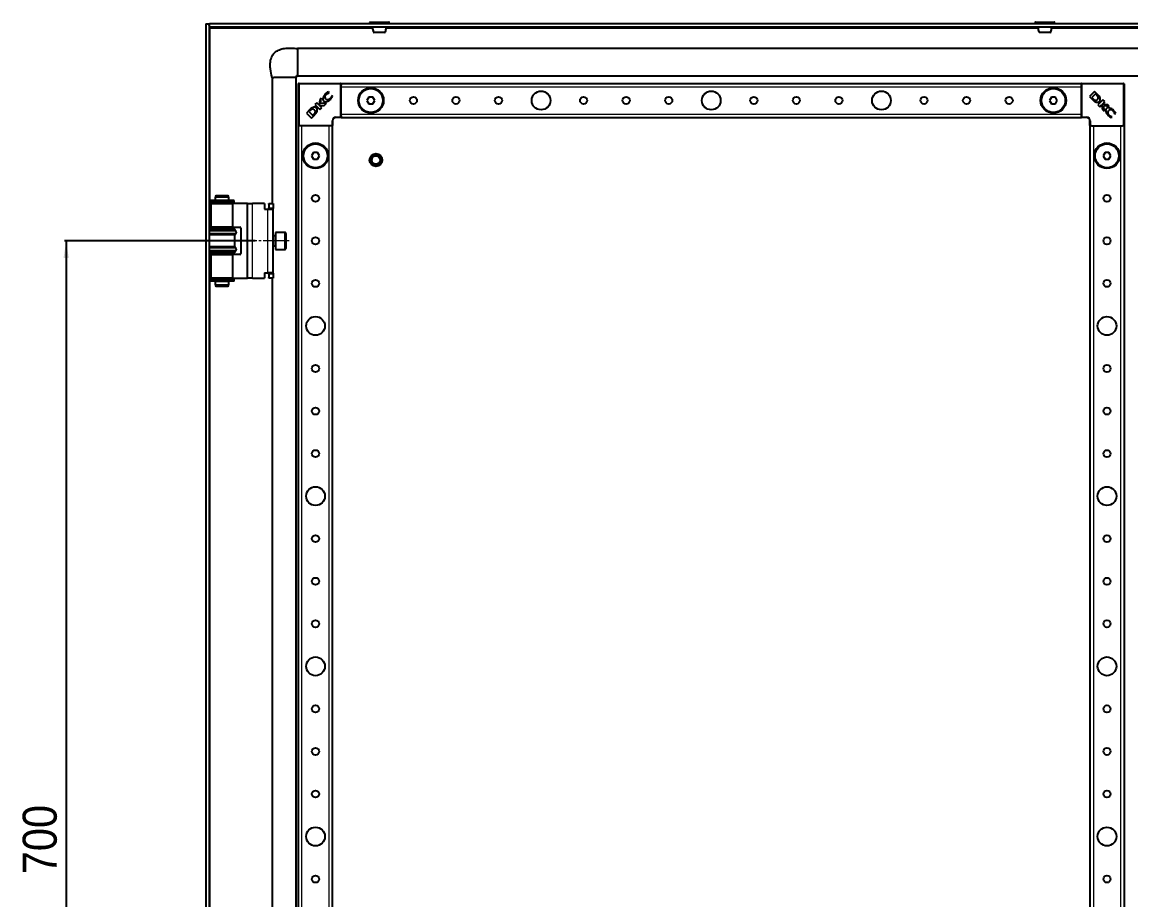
# Model space of a CAD drawing. Header units: millimetres. Extents: x -1161 to 1836, y -465 to 1013.
# Drawn here: x -1161 to -510, y 208 to 724 of the extents above; entities that cross this region are included whole.
import ezdxf

# ---------------------------------------------------------------- set-up
doc = ezdxf.new("R2010")
doc.units = ezdxf.units.MM
doc.linetypes.add('SLD-Осевая', pattern=[19.05, 15.24, -1.27, 1.27, -1.27])
doc.linetypes.add('SLD-Сплошная', pattern=[0])
doc.layers.add('FORMAT', color=7, linetype='SLD-Сплошная')
doc.styles.add('SLDTEXTSTYLE0', font='GOTHICI.TTF', dxfattribs={"width": 0.913})
doc.styles.add('SLDTEXTSTYLE1', font='GOTHIC.TTF', dxfattribs={"width": 0.913})
doc.dimstyles.new('SLDDIMSTYLE0', dxfattribs={"dimtxt": 20, "dimasz": 10, "dimexe": 0, "dimexo": 0.0625, "dimgap": 5, "dimtad": 2, "dimdec": 1, "dimrnd": 1e-09, "dimzin": 12, "dimdsep": 46, "dimtxsty": 'SLDTEXTSTYLE0', "dimsah": 1, "dimcen": 0.09, "dimadec": 0, "dimazin": 3, "dimtfac": 1, "dimtofl": 0, "dimtmove": 0, "dimatfit": 3, "dimfxl": 0, "dimfrac": 2, "dimtolj": 1, "dimtzin": 12, "dimarcsym": 0})

# ---------------------------------------------------------------- blocks, each defined once
blk = doc.blocks.new('_D_6')
at = {"layer": 'FORMAT'}
for p, q in [((-1024.56, 595.28), (-1136.6, 595.28)), ((-1135.6, 595.28), (-1135.6, -104.72)), ((-1024.56, -104.72), (-1136.6, -104.72))]:
    blk.add_line(p, q, dxfattribs=at)
for points in [[(-1135.6, 595.28), (-1137.14, 585.28), (-1134.06, 585.28)], [(-1135.6, -104.72), (-1134.06, -94.72), (-1137.14, -94.72)]]:
    blk.add_solid(points, dxfattribs=at)
at = {"layer": 'FORMAT', "insert": (-1161.15, 223.11), "char_height": 20, "attachment_point": 1, "rotation": 90, "style": 'SLDTEXTSTYLE1'}
blk.add_mtext('700', dxfattribs=at)

msp = doc.modelspace()

# ---------------------------------------------------------------- linework, layer by layer
at = {"color": 7, "linetype": 'SLD-Сплошная', "lineweight": 25}
for p, q in [((-957.35, 723.53), (-957.35, 722.78)), ((-957.1, 723.78), (-946.1, 723.78)), ((-945.85, 722.78), (-945.85, 723.53)), ((-566.35, 723.53), (-566.35, 722.78)), ((-566.1, 723.78), (-557.59, 723.78)), ((-557.59, 723.78), (-555.1, 723.78)), ((-554.85, 722.78), (-554.85, 723.53)), ((-1053.6, 722.78), (-1051.6, 722.78)), ((-1053.6, 722.78), (-1053.6, -232.22)), ((-1051.6, 722.78), (-1051.6, -232.22)), ((-1051.3, 720.78), (-1051.3, 722.78)), ((-460.9, 722.78), (-1051.3, 722.78)), ((-460.9, 720.78), (-1051.3, 720.78)), ((-1051, 720.18), (-1051.2, 720.78)), ((-999.6, 708.28), (-999.6, 692.6)), ((-466.6, 708.28), (-999.6, 708.28)), ((-1014.6, 691.28), (-1014.6, 617.28)), ((-1011.32, 691.28), (-1013.62, 691.28)), ((-1011.17, 691.28), (-1011.32, 691.28)), ((-1004.03, 691.28), (-1011.17, 691.28)), ((-1003.97, 691.28), (-1004.03, 691.28)), ((-1001.58, 691.28), (-1003.97, 691.28)), ((-1000.71, 691.28), (-1001.58, 691.28)), ((-1000.6, 691.28), (-1000.6, -200.72)), ((-999.6, 692.28), (-474.72, 692.28)), ((-999.1, 663.08), (-999.1, 687.48)), ((-998.8, 687.78), (-974.4, 687.78)), ((-974.1, 687.48), (-974.1, 687.78)), ((-974.1, 687.78), (-539.1, 687.78)), ((-974.1, 687.48), (-974.1, 686.83)), ((-974.1, 685.78), (-974.1, 686.83)), ((-974.1, 669.78), (-974.1, 685.78)), ((-539.1, 687.48), (-539.1, 687.78)), ((-539.1, 686.83), (-539.1, 687.48)), ((-539.1, 685.78), (-539.1, 686.83)), ((-539.1, 669.78), (-539.1, 685.78)), ((-538.8, 687.78), (-514.4, 687.78)), ((-514.1, 687.48), (-514.1, 663.08)), ((-986.52, 678.31), (-987.01, 675.04)), ((-985.73, 679.11), (-986.52, 678.31)), ((-986.2, 676.01), (-985.73, 679.11)), ((-981.16, 682.23), (-981.49, 682.92)), ((-981.3, 682.09), (-981.16, 682.23)), ((-979.35, 680.66), (-979.46, 680.55)), ((-979.1, 680.15), (-979.35, 680.66)), ((-957.75, 679.78), (-958.91, 677.78)), ((-958.91, 677.78), (-957.75, 675.78)), ((-955.44, 679.78), (-957.75, 679.78)), ((-954.29, 677.78), (-955.44, 679.78)), ((-955.44, 675.78), (-954.29, 677.78)), ((-556.75, 679.78), (-557.91, 677.78)), ((-557.91, 677.78), (-556.75, 675.78)), ((-554.44, 679.78), (-556.75, 679.78)), ((-553.29, 677.78), (-554.44, 679.78)), ((-554.44, 675.78), (-553.29, 677.78)), ((-531.49, 683.13), (-534.45, 680.17)), ((-534.45, 680.17), (-532.56, 678.28)), ((-530.79, 681.6), (-532.97, 679.42)), ((-532.97, 679.42), (-532.29, 678.77)), ((-532.56, 678.28), (-532.54, 678.26)), ((-529.5, 681.14), (-531.49, 683.13)), ((-530.05, 680.88), (-530.79, 681.6)), ((-526.49, 678.12), (-529.45, 675.17)), ((-525.44, 677.08), (-526.49, 678.12)), ((-992.46, 672.37), (-994.45, 670.38)), ((-992.21, 671.83), (-992.93, 671.08)), ((-992.93, 671.08), (-990.75, 668.9)), ((-988.4, 676.43), (-989.45, 675.38)), ((-989.45, 675.38), (-986.49, 672.43)), ((-987.01, 675.04), (-988.4, 676.43)), ((-986.67, 674.73), (-984.01, 674.9)), ((-985.43, 673.48), (-986.67, 674.73)), ((-986.49, 672.43), (-985.43, 673.48)), ((-982.73, 676.19), (-986.2, 676.01)), ((-984.01, 674.9), (-982.73, 676.19)), ((-957.75, 675.78), (-955.44, 675.78)), ((-556.75, 675.78), (-554.44, 675.78)), ((-529.45, 675.17), (-528.39, 674.11)), ((-528.39, 674.11), (-527.15, 675.35)), ((-527.15, 675.35), (-526.97, 672.69)), ((-526.97, 672.69), (-525.68, 671.4)), ((-526.83, 675.69), (-525.44, 677.08)), ((-523.56, 675.2), (-526.83, 675.69)), ((-525.86, 674.88), (-522.77, 674.4)), ((-525.68, 671.4), (-525.86, 674.88)), ((-522.77, 674.4), (-523.56, 675.2)), ((-994.45, 670.38), (-991.49, 667.42)), ((-991.49, 667.42), (-989.6, 669.31)), ((-990.75, 668.9), (-990.09, 669.58)), ((-989.6, 669.31), (-989.58, 669.33)), ((-979.1, 665.78), (-979.1, 663.08)), ((-974.4, 667.78), (-977.1, 667.78)), ((-974.1, 668.72), (-974.1, 669.78)), ((-974.1, 668.72), (-974.1, 668.08)), ((-974.1, 667.78), (-974.1, 668.08)), ((-974.1, 667.78), (-539.1, 667.78)), ((-539.1, 668.72), (-539.1, 669.78)), ((-539.1, 668.08), (-539.1, 668.72)), ((-539.1, 667.78), (-539.1, 668.08)), ((-536.1, 667.78), (-538.8, 667.78)), ((-534.1, 663.08), (-534.1, 665.78)), ((-521.72, 667.78), (-521.21, 668.02)), ((-521.21, 668.02), (-521.32, 668.13)), ((-519.78, 669.98), (-519.64, 669.84)), ((-519.64, 669.84), (-518.95, 670.17)), ((-999.1, -172.22), (-999.1, 662.78)), ((-998.8, 662.78), (-999.1, 662.78)), ((-998.15, 662.78), (-998.8, 662.78)), ((-997.1, 662.78), (-998.15, 662.78)), ((-981.1, 662.78), (-997.1, 662.78)), ((-980.04, 662.78), (-981.1, 662.78)), ((-979.4, 662.78), (-980.04, 662.78)), ((-979.1, 662.78), (-979.4, 662.78)), ((-979.1, -172.22), (-979.1, 662.78)), ((-534.1, 662.78), (-534.1, -172.22)), ((-534.1, 662.78), (-533.8, 662.78)), ((-533.15, 662.78), (-533.8, 662.78)), ((-533.15, 662.78), (-532.1, 662.78)), ((-532.1, 662.78), (-516.1, 662.78)), ((-516.1, 662.78), (-515.04, 662.78)), ((-514.4, 662.78), (-515.04, 662.78)), ((-514.4, 662.78), (-514.1, 662.78)), ((-514.1, 662.78), (-514.1, -172.22)), ((-990.25, 647.28), (-991.41, 645.28)), ((-991.41, 645.28), (-990.25, 643.28)), ((-987.94, 647.28), (-990.25, 647.28)), ((-986.79, 645.28), (-987.94, 647.28)), ((-987.94, 643.28), (-986.79, 645.28)), ((-525.25, 647.28), (-526.41, 645.28)), ((-526.41, 645.28), (-525.25, 643.28)), ((-522.94, 647.28), (-525.25, 647.28)), ((-521.79, 645.28), (-522.94, 647.28)), ((-522.94, 643.28), (-521.79, 645.28)), ((-990.25, 643.28), (-987.94, 643.28)), ((-525.25, 643.28), (-522.94, 643.28)), ((-1051.25, 618.98), (-1051.25, 618.08)), ((-1036.95, 618.98), (-1051.25, 618.98)), ((-1047.52, 622.03), (-1048.1, 621.03)), ((-1048.1, 621.03), (-1048.1, 619.03)), ((-1040.32, 621.03), (-1048.1, 621.03)), ((-1048.1, 619.03), (-1040.32, 619.03)), ((-1047.6, 619.03), (-1047.6, 618.98)), ((-1047.52, 622.03), (-1040.87, 622.03)), ((-1040.87, 622.03), (-1040.68, 622.03)), ((-1040.1, 621.03), (-1040.68, 622.03)), ((-1040.6, 618.98), (-1040.6, 619.03)), ((-1040.1, 621.03), (-1040.32, 621.03)), ((-1040.32, 619.03), (-1040.1, 619.03)), ((-1040.1, 619.03), (-1040.1, 621.03)), ((-1036.95, 618.08), (-1036.95, 618.98)), ((-1036.95, 618.08), (-1051.25, 618.08)), ((-1050.55, 617.28), (-1050.55, 603.28)), ((-1050.55, 617.28), (-1037.65, 617.28)), ((-1048.1, 618.03), (-1048.1, 617.28)), ((-1048.1, 618.03), (-1040.32, 618.03)), ((-1047.6, 618.08), (-1047.6, 618.03)), ((-1040.6, 618.03), (-1040.6, 618.08)), ((-1040.32, 618.03), (-1040.1, 618.03)), ((-1040.1, 617.28), (-1040.1, 618.03)), ((-1037.65, 603.28), (-1037.65, 617.28)), ((-1029.55, 617.28), (-1037.65, 617.28)), ((-1029.05, 617.28), (-1029.55, 617.28)), ((-1029.05, 573.28), (-1029.05, 617.28)), ((-1029.05, 617.28), (-1026.05, 617.28)), ((-1019.05, 617.28), (-1026.05, 617.28)), ((-1019.05, 617.28), (-1019.05, 613.98)), ((-1019.05, 613.98), (-1017.05, 613.98)), ((-1017.05, 613.98), (-1014.05, 613.98)), ((-1016.55, 617.28), (-1014.05, 617.28)), ((-1016.55, 616.78), (-1016.55, 617.28)), ((-1016.55, 616.78), (-1016.55, 614.78)), ((-1016.55, 614.28), (-1016.55, 614.78)), ((-1014.05, 614.28), (-1016.55, 614.28)), ((-1016.55, 614.28), (-1016.55, 613.98)), ((-1014.05, 617.28), (-1014.05, 616.78)), ((-1014.05, 616.78), (-1014.05, 614.78)), ((-1014.05, 614.78), (-1014.05, 614.28)), ((-1014.05, 613.98), (-1014.05, 614.28)), ((-1014.05, 576.58), (-1014.05, 613.98)), ((-1051.6, 602.28), (-1036.6, 602.28)), ((-1036.6, 601.68), (-1051.6, 601.68)), ((-1037.65, 603.28), (-1050.55, 603.28)), ((-1048.1, 603.28), (-1048.1, 602.28)), ((-1040.1, 602.28), (-1040.1, 603.28)), ((-1037.65, 603.28), (-1033.55, 603.28)), ((-1036.6, 601.68), (-1036.6, 602.28)), ((-1035.9, 600.99), (-1036.6, 601.68)), ((-1036.6, 598.87), (-1035.9, 599.56)), ((-1033.05, 602.78), (-1033.05, 587.78)), ((-1007.15, 600.28), (-1012.55, 600.28)), ((-1012.55, 600.28), (-1012.55, 590.28)), ((-1006.55, 599.68), (-1006.55, 590.88)), ((-1036.6, 598.87), (-1051.6, 598.87)), ((-1036.6, 591.68), (-1036.6, 598.87)), ((-1012.8, 598.28), (-1014.05, 598.28)), ((-1036.6, 591.68), (-1051.6, 591.68)), ((-1036.6, 588.88), (-1051.6, 588.88)), ((-1051.6, 588.28), (-1036.6, 588.28)), ((-1050.55, 587.28), (-1050.55, 573.28)), ((-1050.55, 587.28), (-1037.65, 587.28)), ((-1048.1, 588.28), (-1048.1, 587.28)), ((-1040.1, 587.28), (-1040.1, 588.28)), ((-1037.65, 573.28), (-1037.65, 587.28)), ((-1033.55, 587.28), (-1037.65, 587.28)), ((-1035.9, 590.99), (-1036.6, 591.68)), ((-1036.6, 588.88), (-1035.9, 589.56)), ((-1036.6, 588.28), (-1036.6, 588.88)), ((-1014.05, 592.28), (-1012.8, 592.28)), ((-1012.55, 590.28), (-1007.15, 590.28)), ((-1037.65, 573.28), (-1050.55, 573.28)), ((-1048.1, 573.28), (-1048.1, 572.53)), ((-1040.1, 572.53), (-1040.1, 573.28)), ((-1037.65, 573.28), (-1029.55, 573.28)), ((-1029.55, 573.28), (-1029.05, 573.28)), ((-1026.05, 573.28), (-1029.05, 573.28)), ((-1026.05, 573.28), (-1019.05, 573.28)), ((-1019.05, 576.58), (-1017.05, 576.58)), ((-1019.05, 576.58), (-1019.05, 573.28)), ((-1014.05, 576.58), (-1017.05, 576.58)), ((-1016.55, 576.58), (-1016.55, 576.28)), ((-1016.55, 576.28), (-1014.05, 576.28)), ((-1016.55, 575.78), (-1016.55, 576.28)), ((-1016.55, 575.78), (-1016.55, 573.78)), ((-1016.55, 573.28), (-1016.55, 573.78)), ((-1014.05, 573.28), (-1016.55, 573.28)), ((-1014.6, 573.28), (-1014.6, -82.72)), ((-1014.05, 576.28), (-1014.05, 576.58)), ((-1014.05, 576.28), (-1014.05, 575.78)), ((-1014.05, 575.78), (-1014.05, 573.78)), ((-1014.05, 573.78), (-1014.05, 573.28)), ((-1051.25, 572.48), (-1051.25, 571.58)), ((-1036.95, 572.48), (-1051.25, 572.48)), ((-1036.95, 571.58), (-1051.25, 571.58)), ((-1048.1, 572.53), (-1040.32, 572.53)), ((-1048.1, 571.53), (-1048.1, 569.53)), ((-1048.1, 571.53), (-1040.32, 571.53)), ((-1048.1, 569.53), (-1047.52, 568.53)), ((-1048.1, 569.53), (-1040.1, 569.53)), ((-1047.6, 572.53), (-1047.6, 572.48)), ((-1047.6, 571.58), (-1047.6, 571.53)), ((-1040.68, 568.53), (-1047.52, 568.53)), ((-1040.68, 568.53), (-1040.1, 569.53)), ((-1040.6, 572.48), (-1040.6, 572.53)), ((-1040.6, 571.53), (-1040.6, 571.58)), ((-1040.32, 572.53), (-1040.1, 572.53)), ((-1040.32, 571.53), (-1040.1, 571.53)), ((-1040.1, 569.53), (-1040.1, 571.53)), ((-1036.95, 571.58), (-1036.95, 572.48))]:
    msp.add_line(p, q, dxfattribs=at)
at = {"color": 7, "linetype": 'SLD-Сплошная', "lineweight": 18}
for p, q in [((-945.85, 723.53), (-957.35, 723.53)), ((-557.45, 723.53), (-566.35, 723.53)), ((-554.85, 723.53), (-557.45, 723.53)), ((-1051, 618.98), (-1051, 720.18)), ((-1051, 720.18), (-955.57, 720.18)), ((-947.63, 720.18), (-564.57, 720.18)), ((-556.63, 720.18), (-461.2, 720.18)), ((-998.8, 687.48), (-999.1, 687.48)), ((-998.8, 687.48), (-998.8, 687.78)), ((-998.8, 687.48), (-998.8, 663.08)), ((-974.4, 687.48), (-998.8, 687.48)), ((-974.4, 687.78), (-974.4, 687.48)), ((-974.4, 668.08), (-974.4, 687.48)), ((-974.1, 687.48), (-974.4, 687.48)), ((-974.1, 685.78), (-539.1, 685.78)), ((-538.8, 687.48), (-539.1, 687.48)), ((-538.8, 687.48), (-538.8, 687.78)), ((-538.8, 687.48), (-538.8, 668.08)), ((-514.4, 687.48), (-538.8, 687.48)), ((-514.4, 687.48), (-514.4, 687.78)), ((-514.4, 663.08), (-514.4, 687.48)), ((-514.4, 687.48), (-514.1, 687.48)), ((-979.4, 663.08), (-979.4, 665.78)), ((-979.1, 665.78), (-979.4, 665.78)), ((-977.1, 668.08), (-974.4, 668.08)), ((-977.1, 667.78), (-977.1, 668.08)), ((-974.4, 668.08), (-974.4, 667.78)), ((-974.1, 668.08), (-974.4, 668.08)), ((-974.1, 669.78), (-539.1, 669.78)), ((-538.8, 668.08), (-539.1, 668.08)), ((-538.8, 668.08), (-536.1, 668.08)), ((-538.8, 667.78), (-538.8, 668.08)), ((-536.1, 667.78), (-536.1, 668.08)), ((-534.1, 665.78), (-533.8, 665.78)), ((-533.8, 665.78), (-533.8, 663.08)), ((-998.8, 663.08), (-999.1, 663.08)), ((-998.8, 663.08), (-979.4, 663.08)), ((-998.8, 663.08), (-998.8, 662.78)), ((-997.1, -172.22), (-997.1, 662.78)), ((-981.1, -172.22), (-981.1, 662.78)), ((-979.4, 663.08), (-979.4, 662.78)), ((-979.1, 663.08), (-979.4, 663.08)), ((-533.8, 663.08), (-534.1, 663.08)), ((-533.8, 663.08), (-514.4, 663.08)), ((-533.8, 662.78), (-533.8, 663.08)), ((-532.1, 662.78), (-532.1, -172.22)), ((-516.1, 662.78), (-516.1, -172.22)), ((-514.4, 662.78), (-514.4, 663.08)), ((-514.1, 663.08), (-514.4, 663.08)), ((-1051, 602.28), (-1051, 618.08)), ((-1029.55, 617.28), (-1029.55, 573.28)), ((-1026.05, 573.28), (-1026.05, 617.28)), ((-1017.05, 576.58), (-1017.05, 613.98)), ((-1014.05, 616.78), (-1016.55, 616.78)), ((-1016.55, 614.78), (-1014.05, 614.78)), ((-1035.9, 600.99), (-1051.6, 600.99)), ((-1035.9, 599.56), (-1051.6, 599.56)), ((-1007.15, 590.28), (-1007.15, 600.28)), ((-1012.8, 595.28), (-1012.8, 598.28)), ((-1012.8, 592.28), (-1012.8, 595.28)), ((-1035.9, 590.99), (-1051.6, 590.99)), ((-1035.9, 589.56), (-1051.6, 589.56)), ((-1051, 572.48), (-1051, 588.28)), ((-1014.05, 575.78), (-1016.55, 575.78)), ((-1016.55, 573.78), (-1014.05, 573.78)), ((-1051, -81.02), (-1051, 571.58))]:
    msp.add_line(p, q, dxfattribs=at)
at = {"color": 7, "linetype": 'SLD-Сплошная', "lineweight": 25}
for centre, radius in [((-956.6, 677.78), 7.5), ((-956.6, 677.78), 7), ((-555.6, 677.78), 7.5), ((-555.6, 677.78), 7), ((-931.6, 677.78), 2.1), ((-906.6, 677.78), 2.1), ((-881.6, 677.78), 2.1), ((-856.6, 677.78), 5.5), ((-831.6, 677.78), 2.1), ((-806.6, 677.78), 2.1), ((-781.6, 677.78), 2.1), ((-756.6, 677.78), 5.5), ((-731.6, 677.78), 2.1), ((-706.6, 677.78), 2.1), ((-681.6, 677.78), 2.1), ((-656.6, 677.78), 5.5), ((-631.6, 677.78), 2.1), ((-606.6, 677.78), 2.1), ((-581.6, 677.78), 2.1), ((-989.1, 645.28), 7.5), ((-989.1, 645.28), 7), ((-524.1, 645.28), 7.5), ((-524.1, 645.28), 7), ((-953.6, 642.78), 3.75), ((-953.6, 642.78), 3), ((-953.6, 642.78), 2.5), ((-989.1, 620.28), 2.1), ((-524.1, 620.28), 2.1), ((-989.1, 595.28), 2.1), ((-524.1, 595.28), 2.1), ((-989.1, 570.28), 2.1), ((-524.1, 570.28), 2.1), ((-989.1, 545.28), 5.5), ((-524.1, 545.28), 5.5), ((-989.1, 520.28), 2.1), ((-524.1, 520.28), 2.1), ((-989.1, 495.28), 2.1), ((-524.1, 495.28), 2.1), ((-989.1, 470.28), 2.1), ((-524.1, 470.28), 2.1), ((-989.1, 445.28), 5.5), ((-524.1, 445.28), 5.5), ((-989.1, 420.28), 2.1), ((-524.1, 420.28), 2.1), ((-989.1, 395.28), 2.1), ((-524.1, 395.28), 2.1), ((-989.1, 370.28), 2.1), ((-524.1, 370.28), 2.1), ((-989.1, 345.28), 5.5), ((-524.1, 345.28), 5.5), ((-989.1, 320.28), 2.1), ((-524.1, 320.28), 2.1), ((-989.1, 295.28), 2.1), ((-524.1, 295.28), 2.1), ((-989.1, 270.28), 2.1), ((-524.1, 270.28), 2.1), ((-989.1, 245.28), 5.5), ((-524.1, 245.28), 5.5), ((-989.1, 220.28), 2.1), ((-524.1, 220.28), 2.1)]:
    msp.add_circle(centre, radius, dxfattribs=at)
for centre, radius, start, end in [((-957.1, 723.53), 0.25, 90, 180), ((-946.1, 723.53), 0.25, 0, 90), ((-566.1, 723.53), 0.25, 90, 180), ((-555.1, 723.53), 0.25, 0, 90), ((-954.71, 718.28), 0.5, 195.31604, 270.02276), ((-948.49, 718.28), 0.5, 269.99815, 345.40011), ((-563.71, 718.28), 0.5, 195.24646, 270.04596), ((-557.49, 718.28), 0.5, 269.96367, 344.83397), ((-998.8, 687.48), 0.3, 90, 180), ((-974.4, 687.48), 0.3, 0, 90), ((-538.8, 687.48), 0.3, 90, 180), ((-514.4, 687.48), 0.3, 0, 90), ((-981.59, 679.78), 1.97, 128.45405, 215.887), ((-982.02, 680.18), 1.94, 233.30966, 322.34638), ((-534.52, 676.7), 6.12, 36.98881, 43.07444), ((-532.71, 677.48), 4.87, 20.34448, 48.77765), ((-988.8, 669.17), 4.87, 110.34448, 138.77765), ((-988.02, 667.35), 6.12, 126.98881, 133.07444), ((-521.69, 670.7), 1.94, 143.30966, 232.34638), ((-522.09, 670.27), 1.97, 38.45405, 125.887), ((-977.1, 665.78), 2, 90, 180), ((-974.4, 668.08), 0.3, 270, 0), ((-538.8, 668.08), 0.3, 180, 270), ((-536.1, 665.78), 2, 0, 90), ((-998.8, 663.08), 0.3, 180, 270), ((-979.4, 663.08), 0.3, 270, 0), ((-533.8, 663.08), 0.3, 180, 270), ((-514.4, 663.08), 0.3, 270, 0), ((-1036.6, 600.27), 1, 314.427, 45.573), ((-1033.55, 602.78), 0.5, 0, 90), ((-1007.15, 599.68), 0.6, 0, 90), ((-1012.8, 598.53), 0.25, 270, 0), ((-1036.6, 590.28), 1, 314.427, 45.573), ((-1033.55, 587.78), 0.5, 270, 0), ((-1012.8, 592.03), 0.25, 0, 90), ((-1007.15, 590.88), 0.6, 270, 0)]:
    msp.add_arc(centre, radius, start, end, dxfattribs=at)
at = {"color": 7, "linetype": 'SLD-Сплошная', "lineweight": 18}
for centre, start, end in [((-977.1, 665.78), 90, 180), ((-536.1, 665.78), 0, 90)]:
    msp.add_arc(centre, 2.3, start, end, dxfattribs=at)
at = {"color": 7, "linetype": 'SLD-Сплошная', "lineweight": 25}
for points, knots in [([(-1051.3, 721.07), (-1051.33, 721.15), (-1051.44, 721.47), (-1051.56, 722.04), (-1051.58, 722.53), (-1051.6, 722.78)], [0, 0, 0, 0, 0.1417423, 0.5662026, 1, 1, 1, 1]), ([(-955.62, 720.78), (-955.62, 720.65), (-955.6, 719.73), (-955.38, 718.87), (-955.19, 718.12)], [0, 0, 0, 0, 0.14185, 1, 1, 1, 1]), ([(-953.3, 717.78), (-953.49, 717.78), (-953.96, 717.78), (-954.51, 717.78), (-954.63, 717.78), (-954.7, 717.78)], [0, 0, 0, 0, 0.256553, 0.627981, 1, 1, 1, 1]), ([(-948.49, 717.78), (-948.53, 717.78), (-948.61, 717.78), (-949.17, 717.78), (-949.97, 717.78), (-950.97, 717.78), (-952.03, 717.78), (-952.82, 717.78), (-953.21, 717.78), (-953.3, 717.78)], [0, 0, 0, 0, 0.158514, 0.317278, 0.475863, 0.634247, 0.792477, 0.950708, 1, 1, 1, 1]), ([(-948.01, 718.12), (-947.82, 718.87), (-947.6, 719.73), (-947.58, 720.65), (-947.58, 720.78)], [0, 0, 0, 0, 0.85815, 1, 1, 1, 1]), ([(-564.62, 720.78), (-564.62, 720.65), (-564.6, 719.73), (-564.38, 718.87), (-564.19, 718.12)], [0, 0, 0, 0, 0.14185, 1, 1, 1, 1]), ([(-557.52, 717.78), (-557.51, 717.78), (-557.47, 717.78), (-557.75, 717.78), (-558.27, 717.78), (-558.99, 717.78), (-559.84, 717.78), (-560.9, 717.78), (-561.93, 717.78), (-562.81, 717.78), (-563.42, 717.78), (-563.72, 717.78), (-563.68, 717.78), (-563.67, 717.78)], [0, 0, 0, 0, 0.03384, 0.141254, 0.248698, 0.315774, 0.423314, 0.530846, 0.63821, 0.745706, 0.853372, 0.960917, 1, 1, 1, 1]), ([(-557.01, 718.12), (-556.82, 718.87), (-556.6, 719.73), (-556.58, 720.65), (-556.58, 720.78)], [0, 0, 0, 0, 0.85815, 1, 1, 1, 1]), ([(-1014.6, 691.28), (-1015, 692.96), (-1015.74, 696), (-1015.83, 700.31), (-1014.86, 703.86), (-1012.81, 706.31), (-1010.17, 707.74), (-1007.15, 708.47), (-1003.55, 708.68), (-1000.98, 708.42), (-999.6, 708.28)], [0, 0, 0, 0, 0.176067, 0.318225, 0.435596, 0.543482, 0.633889, 0.737152, 0.858183, 1, 1, 1, 1]), ([(-1000.63, 691.28), (-1000.62, 691.41), (-1000.59, 691.66), (-1000.46, 691.85), (-1000.34, 691.94), (-1000.29, 692.05), (-1000.27, 692.12), (-1000.25, 692.17), (-1000.24, 692.21), (-1000.22, 692.25), (-1000.19, 692.3), (-1000.13, 692.35), (-1000.01, 692.41), (-999.82, 692.45), (-999.68, 692.44), (-999.6, 692.44)], [0, 0, 0, 0, 0.233411, 0.418546, 0.549351, 0.595026, 0.631329, 0.647111, 0.661994, 0.676639, 0.691742, 0.725563, 0.766794, 0.872627, 1, 1, 1, 1]), ([(-999.6, 692.28), (-999.82, 692.13), (-1000.22, 691.86), (-1000.48, 691.46), (-1000.6, 691.28)], [0, 0, 0, 0, 0.556114, 1, 1, 1, 1]), ([(-983.23, 681.68), (-983.56, 681.31), (-984.17, 680.61), (-984.72, 679.44), (-984.86, 678.5), (-984.71, 677.86), (-984.52, 677.63), (-984.43, 677.52)], [0, 0, 0, 0, 0.315674, 0.58952, 0.813199, 0.909026, 1, 1, 1, 1]), ([(-984.43, 677.52), (-984.27, 677.38), (-983.93, 677.1), (-983.24, 676.93), (-982.36, 677.06), (-981.29, 677.63), (-980.6, 678.26), (-980.2, 678.63)], [0, 0, 0, 0, 0.130532, 0.266031, 0.423997, 0.666819, 1, 1, 1, 1]), ([(-981.49, 682.92), (-981.83, 682.74), (-982.46, 682.4), (-982.99, 681.91), (-983.23, 681.68)], [0, 0, 0, 0, 0.5368, 1, 1, 1, 1]), ([(-982.81, 681.32), (-982.55, 681.54), (-982.11, 681.92), (-981.54, 682.04), (-981.3, 682.09)], [0, 0, 0, 0, 0.5796082, 1, 1, 1, 1]), ([(-979.46, 680.55), (-979.6, 680.24), (-979.86, 679.66), (-980.29, 679.2), (-980.49, 678.99)], [0, 0, 0, 0, 0.547643, 1, 1, 1, 1]), ([(-980.2, 678.63), (-979.96, 678.9), (-979.53, 679.37), (-979.23, 679.92), (-979.1, 680.15)], [0, 0, 0, 0, 0.5776526, 1, 1, 1, 1]), ([(-532.54, 678.26), (-532.46, 678.18), (-532.31, 678.03), (-532.14, 677.88), (-532.06, 677.8)], [0, 0, 0, 0, 0.486421, 1, 1, 1, 1]), ([(-532.29, 678.77), (-532.09, 678.57), (-531.72, 678.23), (-531.19, 677.9), (-530.74, 677.84), (-530.4, 677.91), (-530.04, 678.1), (-529.83, 678.29), (-529.71, 678.4)], [0, 0, 0, 0, 0.274676, 0.503042, 0.607381, 0.716579, 0.843412, 1, 1, 1, 1]), ([(-532.06, 677.8), (-531.91, 677.67), (-531.64, 677.43), (-531.35, 677.22), (-531.21, 677.12)], [0, 0, 0, 0, 0.55183, 1, 1, 1, 1]), ([(-531.21, 677.12), (-531.01, 677.02), (-530.62, 676.81), (-529.99, 676.69), (-529.39, 676.73), (-528.86, 676.93), (-528.42, 677.29), (-528.13, 677.81), (-528.02, 678.46), (-528.1, 678.92), (-528.14, 679.17)], [0, 0, 0, 0, 0.138091, 0.265455, 0.384013, 0.496103, 0.605759, 0.71979, 0.847662, 1, 1, 1, 1]), ([(-529.71, 678.4), (-529.62, 678.49), (-529.46, 678.67), (-529.28, 678.95), (-529.18, 679.22), (-529.18, 679.55), (-529.34, 679.95), (-529.52, 680.23), (-529.63, 680.39)], [0, 0, 0, 0, 0.176808, 0.319231, 0.43938, 0.552395, 0.749205, 1, 1, 1, 1]), ([(-989.72, 672.16), (-989.82, 672.25), (-989.99, 672.42), (-990.27, 672.6), (-990.54, 672.69), (-990.87, 672.69), (-991.27, 672.53), (-991.55, 672.35), (-991.71, 672.25)], [0, 0, 0, 0, 0.176808, 0.319231, 0.43938, 0.552395, 0.749205, 1, 1, 1, 1]), ([(-988.45, 670.66), (-988.34, 670.86), (-988.13, 671.25), (-988.02, 671.88), (-988.05, 672.48), (-988.26, 673.01), (-988.62, 673.45), (-989.13, 673.74), (-989.78, 673.86), (-990.24, 673.77), (-990.49, 673.73)], [0, 0, 0, 0, 0.138091, 0.265455, 0.384013, 0.496103, 0.605759, 0.71979, 0.847662, 1, 1, 1, 1]), ([(-990.09, 669.58), (-989.9, 669.78), (-989.55, 670.15), (-989.22, 670.69), (-989.16, 671.14), (-989.23, 671.48), (-989.42, 671.83), (-989.61, 672.04), (-989.72, 672.16)], [0, 0, 0, 0, 0.274676, 0.503042, 0.607381, 0.716579, 0.843412, 1, 1, 1, 1]), ([(-524.36, 673.11), (-524.49, 672.95), (-524.78, 672.61), (-524.94, 671.92), (-524.81, 671.04), (-524.25, 669.96), (-523.61, 669.28), (-523.24, 668.88)], [0, 0, 0, 0, 0.130532, 0.266031, 0.423997, 0.666819, 1, 1, 1, 1]), ([(-520.19, 671.9), (-520.56, 672.23), (-521.26, 672.85), (-522.43, 673.4), (-523.37, 673.54), (-524.01, 673.39), (-524.24, 673.2), (-524.36, 673.11)], [0, 0, 0, 0, 0.315674, 0.58952, 0.813199, 0.909026, 1, 1, 1, 1]), ([(-520.55, 671.49), (-520.33, 671.23), (-519.96, 670.78), (-519.83, 670.21), (-519.78, 669.98)], [0, 0, 0, 0, 0.579608, 1, 1, 1, 1]), ([(-518.95, 670.17), (-519.14, 670.51), (-519.48, 671.14), (-519.97, 671.66), (-520.19, 671.9)], [0, 0, 0, 0, 0.5368, 1, 1, 1, 1]), ([(-989.58, 669.33), (-989.51, 669.41), (-989.35, 669.57), (-989.2, 669.73), (-989.13, 669.82)], [0, 0, 0, 0, 0.486421, 1, 1, 1, 1]), ([(-989.13, 669.82), (-988.99, 669.96), (-988.75, 670.23), (-988.54, 670.53), (-988.45, 670.66)], [0, 0, 0, 0, 0.55183, 1, 1, 1, 1]), ([(-523.24, 668.88), (-522.97, 668.63), (-522.51, 668.21), (-521.96, 667.91), (-521.72, 667.78)], [0, 0, 0, 0, 0.5776526, 1, 1, 1, 1]), ([(-521.32, 668.13), (-521.64, 668.28), (-522.21, 668.54), (-522.67, 668.97), (-522.88, 669.16)], [0, 0, 0, 0, 0.5476433, 1, 1, 1, 1])]:
    msp.add_open_spline(points, degree=3, knots=knots, dxfattribs=at)
for points in [[(-1051.3, 720.78), (-1051.27, 720.77), (-1051.22, 720.75), (-1051.15, 720.61), (-1051.07, 720.41), (-1051.02, 720.25), (-1051, 720.18)], [(-1014.6, 691.28), (-1014.55, 691.28), (-1014.47, 691.28), (-1013.9, 691.28), (-1013.62, 691.28)]]:
    msp.add_open_spline(points, degree=3, dxfattribs=at)
at = {"color": 7, "linetype": 'SLD-Сплошная', "lineweight": 18}
for points, knots in [([(-955.16, 718.15), (-955.17, 718.15), (-955.22, 718.15), (-954.92, 718.15), (-954.34, 718.15), (-953.79, 718.15), (-953.56, 718.15)], [0, 0, 0, 0, 0.083271, 0.424284, 0.764725, 1, 1, 1, 1]), ([(-953.56, 718.15), (-953.46, 718.15), (-953.01, 718.15), (-952.49, 718.15), (-951.69, 718.15), (-950.87, 718.15), (-949.72, 718.15), (-948.78, 718.15), (-948.19, 718.15), (-947.94, 718.15), (-948.01, 718.15), (-948.01, 718.15)], [0, 0, 0, 0, 0.048751, 0.2049421, 0.2053925, 0.3620339, 0.5188266, 0.6757989, 0.8329225, 0.9897783, 1, 1, 1, 1]), ([(-564.15, 718.15), (-564.16, 718.15), (-564.21, 718.15), (-563.86, 718.15), (-563.16, 718.15), (-562.14, 718.15), (-560.95, 718.15), (-559.72, 718.15), (-558.74, 718.15), (-557.91, 718.15), (-557.31, 718.15), (-556.98, 718.15), (-557.03, 718.15), (-557.05, 718.15)], [0, 0, 0, 0, 0.038891, 0.14638, 0.253973, 0.361383, 0.468681, 0.576165, 0.683665, 0.750707, 0.858068, 0.965424, 1, 1, 1, 1])]:
    msp.add_open_spline(points, degree=3, knots=knots, dxfattribs=at)
at = {"layer": 'FORMAT', "linetype": 'SLD-Осевая', "lineweight": 18}
msp.add_line((-1004.55, 595.28), (-1024.55, 595.28), dxfattribs=at)

# ---------------------------------------------------------------- dimensions: what is measured, and where the dimension line sits
at = {"layer": 'FORMAT'}
dim = msp.add_linear_dim(base=(-1135.6, -104.72), p1=(-1024.55, 595.28), p2=(-1024.55, -104.72), angle=90, dimstyle='SLDDIMSTYLE0', dxfattribs=at)
dim.commit()
dim.dimension.update_dxf_attribs({"geometry": '_D_6', "text_midpoint": (-1135.6, 245.28), "dimtype": 160})

doc.saveas('drawing.dxf')
